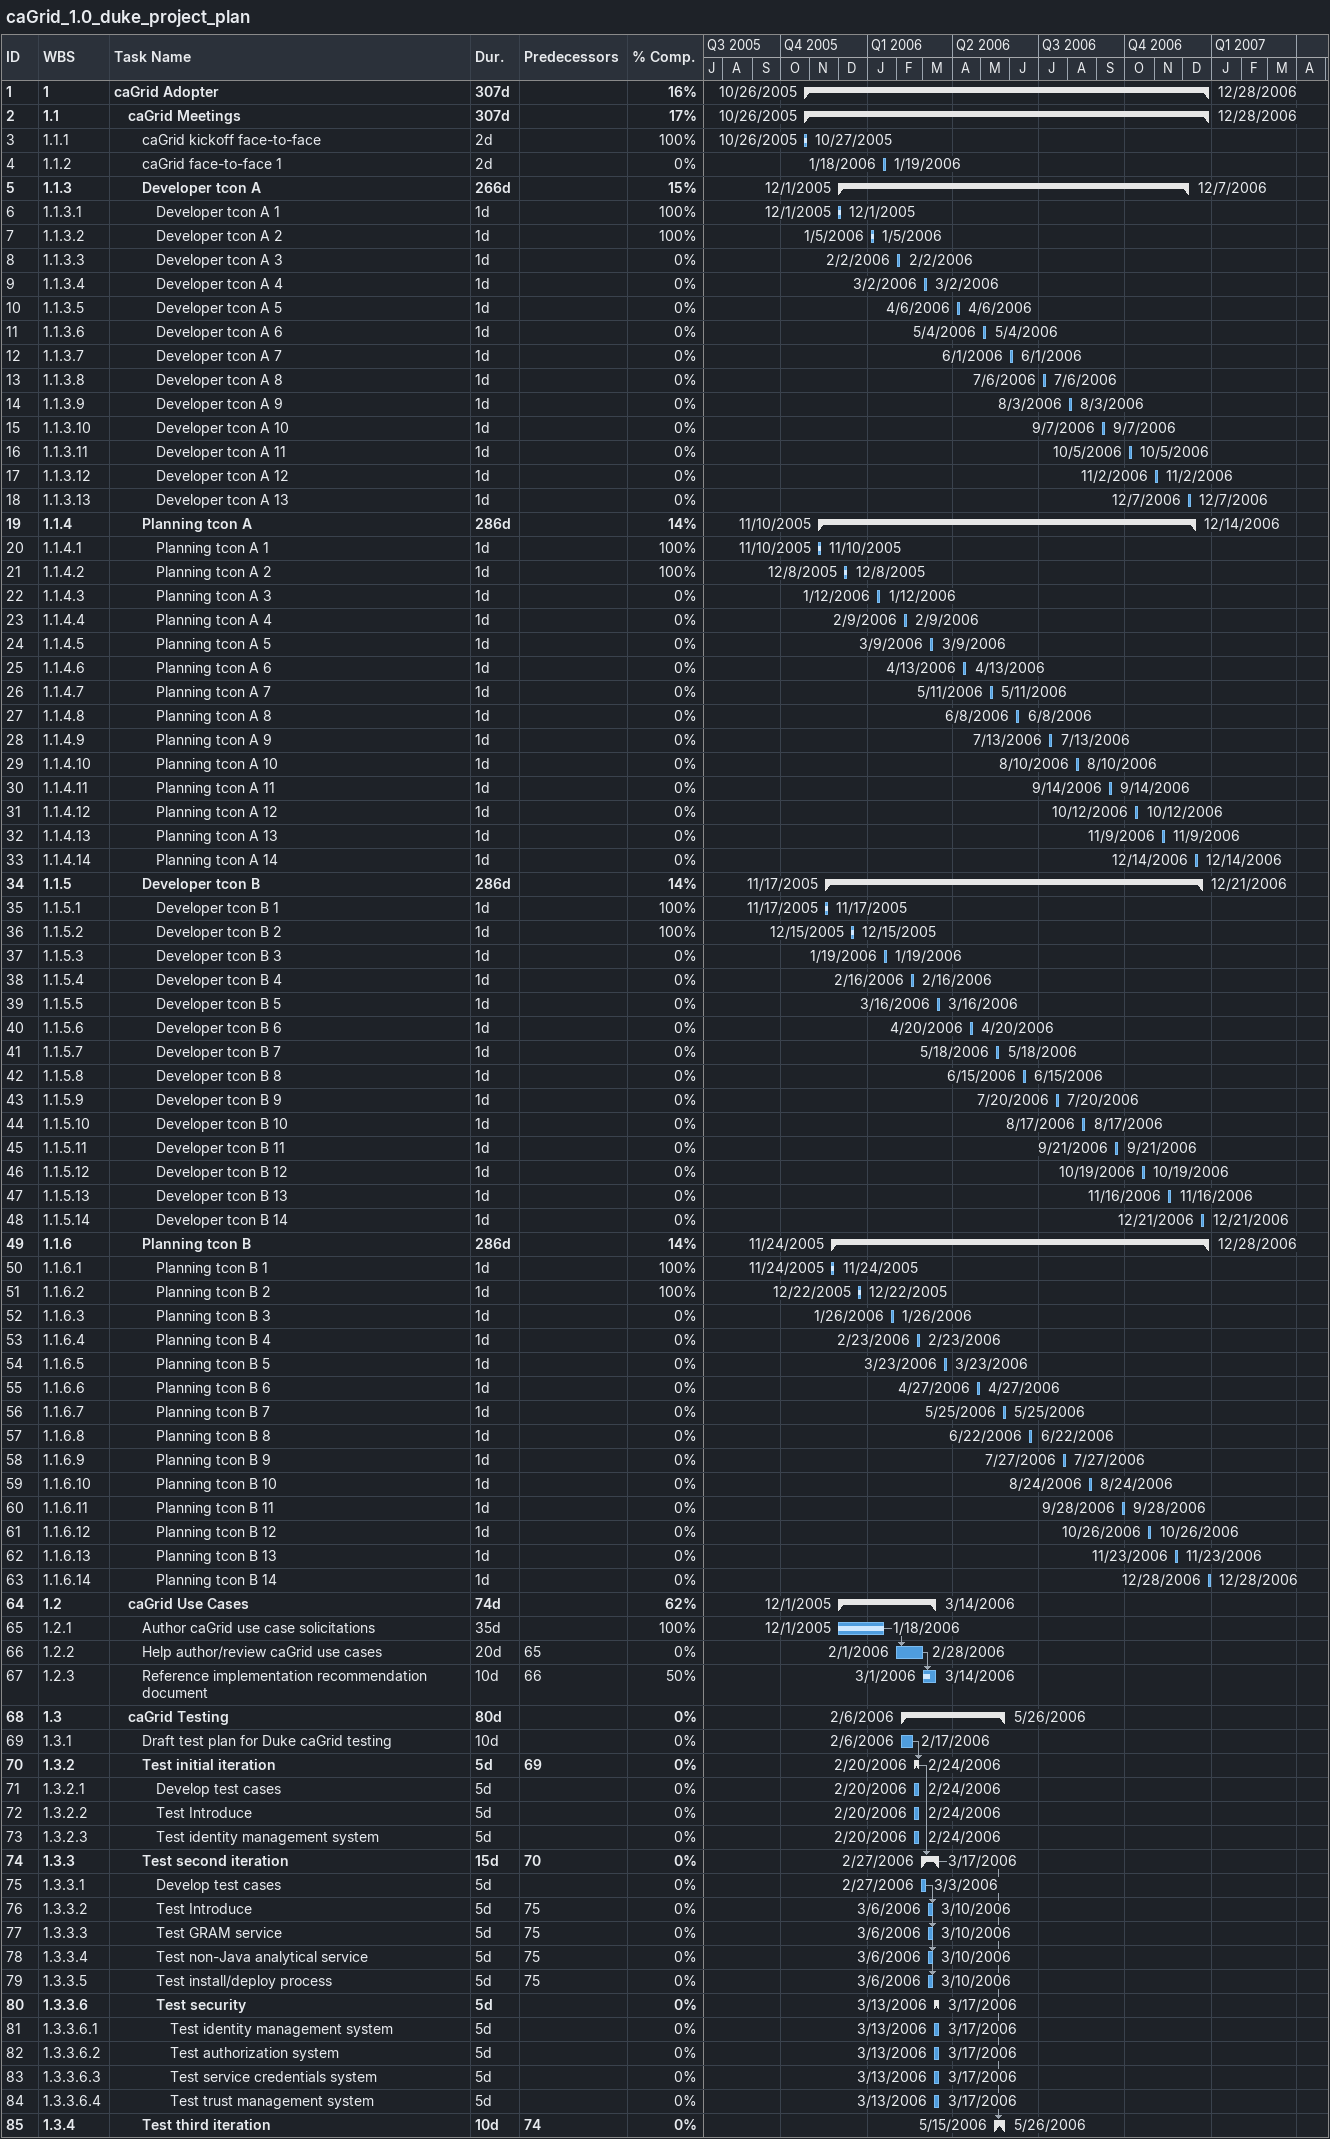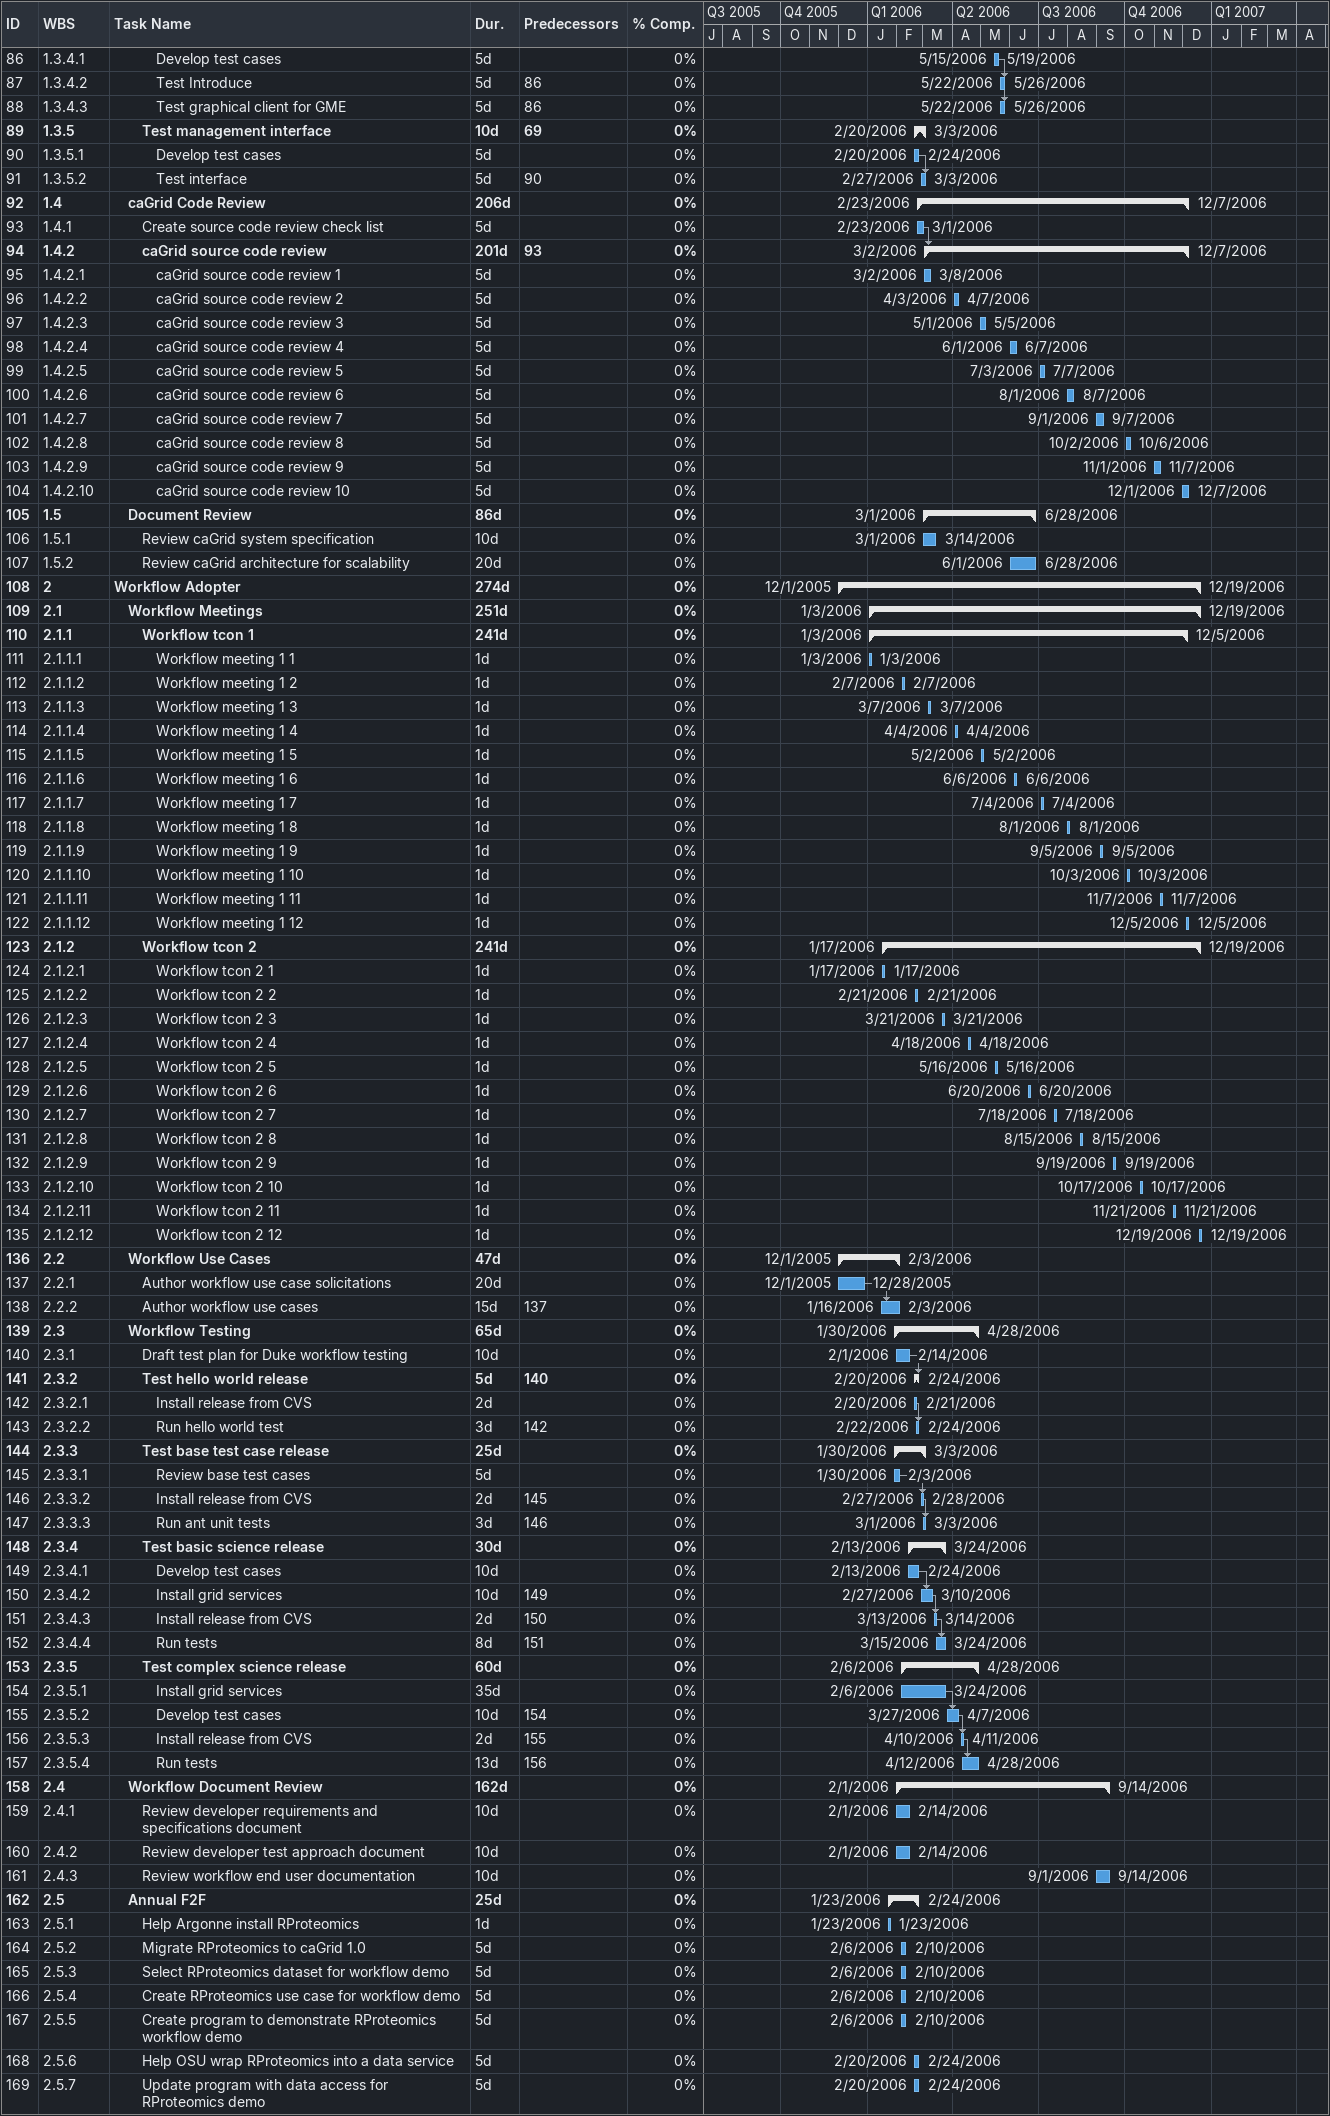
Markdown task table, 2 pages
caGrid_1.0_duke_project_plan

| ID | WBS | Task | Duration | Start | Finish | Predecessors | % complete |
|---|---|---|---|---|---|---|---|
| 1 | 1 | **caGrid Adopter** | 307d | 2005-10-26 | 2006-12-28 |  | 16 |
| 2 | 1.1 | **caGrid Meetings** | 307d | 2005-10-26 | 2006-12-28 |  | 17 |
| 3 | 1.1.1 | caGrid kickoff face-to-face | 2d | 2005-10-26 | 2005-10-27 |  | 100 |
| 4 | 1.1.2 | caGrid face-to-face 1 | 2d | 2006-01-18 | 2006-01-19 |  | 0 |
| 5 | 1.1.3 | **Developer tcon A** | 266d | 2005-12-01 | 2006-12-07 |  | 15 |
| 6 | 1.1.3.1 | Developer tcon A 1 | 1d | 2005-12-01 | 2005-12-01 |  | 100 |
| 7 | 1.1.3.2 | Developer tcon A 2 | 1d | 2006-01-05 | 2006-01-05 |  | 100 |
| 8 | 1.1.3.3 | Developer tcon A 3 | 1d | 2006-02-02 | 2006-02-02 |  | 0 |
| 9 | 1.1.3.4 | Developer tcon A 4 | 1d | 2006-03-02 | 2006-03-02 |  | 0 |
| 10 | 1.1.3.5 | Developer tcon A 5 | 1d | 2006-04-06 | 2006-04-06 |  | 0 |
| 11 | 1.1.3.6 | Developer tcon A 6 | 1d | 2006-05-04 | 2006-05-04 |  | 0 |
| 12 | 1.1.3.7 | Developer tcon A 7 | 1d | 2006-06-01 | 2006-06-01 |  | 0 |
| 13 | 1.1.3.8 | Developer tcon A 8 | 1d | 2006-07-06 | 2006-07-06 |  | 0 |
| 14 | 1.1.3.9 | Developer tcon A 9 | 1d | 2006-08-03 | 2006-08-03 |  | 0 |
| 15 | 1.1.3.10 | Developer tcon A 10 | 1d | 2006-09-07 | 2006-09-07 |  | 0 |
| 16 | 1.1.3.11 | Developer tcon A 11 | 1d | 2006-10-05 | 2006-10-05 |  | 0 |
| 17 | 1.1.3.12 | Developer tcon A 12 | 1d | 2006-11-02 | 2006-11-02 |  | 0 |
| 18 | 1.1.3.13 | Developer tcon A 13 | 1d | 2006-12-07 | 2006-12-07 |  | 0 |
| 19 | 1.1.4 | **Planning tcon A** | 286d | 2005-11-10 | 2006-12-14 |  | 14 |
| 20 | 1.1.4.1 | Planning tcon A 1 | 1d | 2005-11-10 | 2005-11-10 |  | 100 |
| 21 | 1.1.4.2 | Planning tcon A 2 | 1d | 2005-12-08 | 2005-12-08 |  | 100 |
| 22 | 1.1.4.3 | Planning tcon A 3 | 1d | 2006-01-12 | 2006-01-12 |  | 0 |
| 23 | 1.1.4.4 | Planning tcon A 4 | 1d | 2006-02-09 | 2006-02-09 |  | 0 |
| 24 | 1.1.4.5 | Planning tcon A 5 | 1d | 2006-03-09 | 2006-03-09 |  | 0 |
| 25 | 1.1.4.6 | Planning tcon A 6 | 1d | 2006-04-13 | 2006-04-13 |  | 0 |
| 26 | 1.1.4.7 | Planning tcon A 7 | 1d | 2006-05-11 | 2006-05-11 |  | 0 |
| 27 | 1.1.4.8 | Planning tcon A 8 | 1d | 2006-06-08 | 2006-06-08 |  | 0 |
| 28 | 1.1.4.9 | Planning tcon A 9 | 1d | 2006-07-13 | 2006-07-13 |  | 0 |
| 29 | 1.1.4.10 | Planning tcon A 10 | 1d | 2006-08-10 | 2006-08-10 |  | 0 |
| 30 | 1.1.4.11 | Planning tcon A 11 | 1d | 2006-09-14 | 2006-09-14 |  | 0 |
| 31 | 1.1.4.12 | Planning tcon A 12 | 1d | 2006-10-12 | 2006-10-12 |  | 0 |
| 32 | 1.1.4.13 | Planning tcon A 13 | 1d | 2006-11-09 | 2006-11-09 |  | 0 |
| 33 | 1.1.4.14 | Planning tcon A 14 | 1d | 2006-12-14 | 2006-12-14 |  | 0 |
| 34 | 1.1.5 | **Developer tcon B** | 286d | 2005-11-17 | 2006-12-21 |  | 14 |
| 35 | 1.1.5.1 | Developer tcon B 1 | 1d | 2005-11-17 | 2005-11-17 |  | 100 |
| 36 | 1.1.5.2 | Developer tcon B 2 | 1d | 2005-12-15 | 2005-12-15 |  | 100 |
| 37 | 1.1.5.3 | Developer tcon B 3 | 1d | 2006-01-19 | 2006-01-19 |  | 0 |
| 38 | 1.1.5.4 | Developer tcon B 4 | 1d | 2006-02-16 | 2006-02-16 |  | 0 |
| 39 | 1.1.5.5 | Developer tcon B 5 | 1d | 2006-03-16 | 2006-03-16 |  | 0 |
| 40 | 1.1.5.6 | Developer tcon B 6 | 1d | 2006-04-20 | 2006-04-20 |  | 0 |
| 41 | 1.1.5.7 | Developer tcon B 7 | 1d | 2006-05-18 | 2006-05-18 |  | 0 |
| 42 | 1.1.5.8 | Developer tcon B 8 | 1d | 2006-06-15 | 2006-06-15 |  | 0 |
| 43 | 1.1.5.9 | Developer tcon B 9 | 1d | 2006-07-20 | 2006-07-20 |  | 0 |
| 44 | 1.1.5.10 | Developer tcon B 10 | 1d | 2006-08-17 | 2006-08-17 |  | 0 |
| 45 | 1.1.5.11 | Developer tcon B 11 | 1d | 2006-09-21 | 2006-09-21 |  | 0 |
| 46 | 1.1.5.12 | Developer tcon B 12 | 1d | 2006-10-19 | 2006-10-19 |  | 0 |
| 47 | 1.1.5.13 | Developer tcon B 13 | 1d | 2006-11-16 | 2006-11-16 |  | 0 |
| 48 | 1.1.5.14 | Developer tcon B 14 | 1d | 2006-12-21 | 2006-12-21 |  | 0 |
| 49 | 1.1.6 | **Planning tcon B** | 286d | 2005-11-24 | 2006-12-28 |  | 14 |
| 50 | 1.1.6.1 | Planning tcon B 1 | 1d | 2005-11-24 | 2005-11-24 |  | 100 |
| 51 | 1.1.6.2 | Planning tcon B 2 | 1d | 2005-12-22 | 2005-12-22 |  | 100 |
| 52 | 1.1.6.3 | Planning tcon B 3 | 1d | 2006-01-26 | 2006-01-26 |  | 0 |
| 53 | 1.1.6.4 | Planning tcon B 4 | 1d | 2006-02-23 | 2006-02-23 |  | 0 |
| 54 | 1.1.6.5 | Planning tcon B 5 | 1d | 2006-03-23 | 2006-03-23 |  | 0 |
| 55 | 1.1.6.6 | Planning tcon B 6 | 1d | 2006-04-27 | 2006-04-27 |  | 0 |
| 56 | 1.1.6.7 | Planning tcon B 7 | 1d | 2006-05-25 | 2006-05-25 |  | 0 |
| 57 | 1.1.6.8 | Planning tcon B 8 | 1d | 2006-06-22 | 2006-06-22 |  | 0 |
| 58 | 1.1.6.9 | Planning tcon B 9 | 1d | 2006-07-27 | 2006-07-27 |  | 0 |
| 59 | 1.1.6.10 | Planning tcon B 10 | 1d | 2006-08-24 | 2006-08-24 |  | 0 |
| 60 | 1.1.6.11 | Planning tcon B 11 | 1d | 2006-09-28 | 2006-09-28 |  | 0 |
| 61 | 1.1.6.12 | Planning tcon B 12 | 1d | 2006-10-26 | 2006-10-26 |  | 0 |
| 62 | 1.1.6.13 | Planning tcon B 13 | 1d | 2006-11-23 | 2006-11-23 |  | 0 |
| 63 | 1.1.6.14 | Planning tcon B 14 | 1d | 2006-12-28 | 2006-12-28 |  | 0 |
| 64 | 1.2 | **caGrid Use Cases** | 74d | 2005-12-01 | 2006-03-14 |  | 62 |
| 65 | 1.2.1 | Author caGrid use case solicitations | 35d | 2005-12-01 | 2006-01-18 |  | 100 |
| 66 | 1.2.2 | Help author/review caGrid use cases | 20d | 2006-02-01 | 2006-02-28 | 65 | 0 |
| 67 | 1.2.3 | Reference implementation recommendation document | 10d | 2006-03-01 | 2006-03-14 | 66 | 50 |
| 68 | 1.3 | **caGrid Testing** | 80d | 2006-02-06 | 2006-05-26 |  | 0 |
| 69 | 1.3.1 | Draft test plan for Duke caGrid testing | 10d | 2006-02-06 | 2006-02-17 |  | 0 |
| 70 | 1.3.2 | **Test initial iteration** | 5d | 2006-02-20 | 2006-02-24 | 69 | 0 |
| 71 | 1.3.2.1 | Develop test cases | 5d | 2006-02-20 | 2006-02-24 |  | 0 |
| 72 | 1.3.2.2 | Test Introduce | 5d | 2006-02-20 | 2006-02-24 |  | 0 |
| 73 | 1.3.2.3 | Test identity management system | 5d | 2006-02-20 | 2006-02-24 |  | 0 |
| 74 | 1.3.3 | **Test second iteration** | 15d | 2006-02-27 | 2006-03-17 | 70 | 0 |
| 75 | 1.3.3.1 | Develop test cases | 5d | 2006-02-27 | 2006-03-03 |  | 0 |
| 76 | 1.3.3.2 | Test Introduce | 5d | 2006-03-06 | 2006-03-10 | 75 | 0 |
| 77 | 1.3.3.3 | Test GRAM service | 5d | 2006-03-06 | 2006-03-10 | 75 | 0 |
| 78 | 1.3.3.4 | Test non-Java analytical service | 5d | 2006-03-06 | 2006-03-10 | 75 | 0 |
| 79 | 1.3.3.5 | Test install/deploy process | 5d | 2006-03-06 | 2006-03-10 | 75 | 0 |
| 80 | 1.3.3.6 | **Test security** | 5d | 2006-03-13 | 2006-03-17 |  | 0 |
| 81 | 1.3.3.6.1 | Test identity management system | 5d | 2006-03-13 | 2006-03-17 |  | 0 |
| 82 | 1.3.3.6.2 | Test authorization system | 5d | 2006-03-13 | 2006-03-17 |  | 0 |
| 83 | 1.3.3.6.3 | Test service credentials system | 5d | 2006-03-13 | 2006-03-17 |  | 0 |
| 84 | 1.3.3.6.4 | Test trust management system | 5d | 2006-03-13 | 2006-03-17 |  | 0 |
| 85 | 1.3.4 | **Test third iteration** | 10d | 2006-05-15 | 2006-05-26 | 74 | 0 |
| 86 | 1.3.4.1 | Develop test cases | 5d | 2006-05-15 | 2006-05-19 |  | 0 |
| 87 | 1.3.4.2 | Test Introduce | 5d | 2006-05-22 | 2006-05-26 | 86 | 0 |
| 88 | 1.3.4.3 | Test graphical client for GME | 5d | 2006-05-22 | 2006-05-26 | 86 | 0 |
| 89 | 1.3.5 | **Test management interface** | 10d | 2006-02-20 | 2006-03-03 | 69 | 0 |
| 90 | 1.3.5.1 | Develop test cases | 5d | 2006-02-20 | 2006-02-24 |  | 0 |
| 91 | 1.3.5.2 | Test interface | 5d | 2006-02-27 | 2006-03-03 | 90 | 0 |
| 92 | 1.4 | **caGrid Code Review** | 206d | 2006-02-23 | 2006-12-07 |  | 0 |
| 93 | 1.4.1 | Create source code review check list | 5d | 2006-02-23 | 2006-03-01 |  | 0 |
| 94 | 1.4.2 | **caGrid source code review** | 201d | 2006-03-02 | 2006-12-07 | 93 | 0 |
| 95 | 1.4.2.1 | caGrid source code review 1 | 5d | 2006-03-02 | 2006-03-08 |  | 0 |
| 96 | 1.4.2.2 | caGrid source code review 2 | 5d | 2006-04-03 | 2006-04-07 |  | 0 |
| 97 | 1.4.2.3 | caGrid source code review 3 | 5d | 2006-05-01 | 2006-05-05 |  | 0 |
| 98 | 1.4.2.4 | caGrid source code review 4 | 5d | 2006-06-01 | 2006-06-07 |  | 0 |
| 99 | 1.4.2.5 | caGrid source code review 5 | 5d | 2006-07-03 | 2006-07-07 |  | 0 |
| 100 | 1.4.2.6 | caGrid source code review 6 | 5d | 2006-08-01 | 2006-08-07 |  | 0 |
| 101 | 1.4.2.7 | caGrid source code review 7 | 5d | 2006-09-01 | 2006-09-07 |  | 0 |
| 102 | 1.4.2.8 | caGrid source code review 8 | 5d | 2006-10-02 | 2006-10-06 |  | 0 |
| 103 | 1.4.2.9 | caGrid source code review 9 | 5d | 2006-11-01 | 2006-11-07 |  | 0 |
| 104 | 1.4.2.10 | caGrid source code review 10 | 5d | 2006-12-01 | 2006-12-07 |  | 0 |
| 105 | 1.5 | **Document Review** | 86d | 2006-03-01 | 2006-06-28 |  | 0 |
| 106 | 1.5.1 | Review caGrid system specification | 10d | 2006-03-01 | 2006-03-14 |  | 0 |
| 107 | 1.5.2 | Review caGrid architecture for scalability | 20d | 2006-06-01 | 2006-06-28 |  | 0 |
| 108 | 2 | **Workflow Adopter** | 274d | 2005-12-01 | 2006-12-19 |  | 0 |
| 109 | 2.1 | **Workflow Meetings** | 251d | 2006-01-03 | 2006-12-19 |  | 0 |
| 110 | 2.1.1 | **Workflow tcon 1** | 241d | 2006-01-03 | 2006-12-05 |  | 0 |
| 111 | 2.1.1.1 | Workflow meeting 1 1 | 1d | 2006-01-03 | 2006-01-03 |  | 0 |
| 112 | 2.1.1.2 | Workflow meeting 1 2 | 1d | 2006-02-07 | 2006-02-07 |  | 0 |
| 113 | 2.1.1.3 | Workflow meeting 1 3 | 1d | 2006-03-07 | 2006-03-07 |  | 0 |
| 114 | 2.1.1.4 | Workflow meeting 1 4 | 1d | 2006-04-04 | 2006-04-04 |  | 0 |
| 115 | 2.1.1.5 | Workflow meeting 1 5 | 1d | 2006-05-02 | 2006-05-02 |  | 0 |
| 116 | 2.1.1.6 | Workflow meeting 1 6 | 1d | 2006-06-06 | 2006-06-06 |  | 0 |
| 117 | 2.1.1.7 | Workflow meeting 1 7 | 1d | 2006-07-04 | 2006-07-04 |  | 0 |
| 118 | 2.1.1.8 | Workflow meeting 1 8 | 1d | 2006-08-01 | 2006-08-01 |  | 0 |
| 119 | 2.1.1.9 | Workflow meeting 1 9 | 1d | 2006-09-05 | 2006-09-05 |  | 0 |
| 120 | 2.1.1.10 | Workflow meeting 1 10 | 1d | 2006-10-03 | 2006-10-03 |  | 0 |
| 121 | 2.1.1.11 | Workflow meeting 1 11 | 1d | 2006-11-07 | 2006-11-07 |  | 0 |
| 122 | 2.1.1.12 | Workflow meeting 1 12 | 1d | 2006-12-05 | 2006-12-05 |  | 0 |
| 123 | 2.1.2 | **Workflow tcon 2** | 241d | 2006-01-17 | 2006-12-19 |  | 0 |
| 124 | 2.1.2.1 | Workflow tcon 2 1 | 1d | 2006-01-17 | 2006-01-17 |  | 0 |
| 125 | 2.1.2.2 | Workflow tcon 2 2 | 1d | 2006-02-21 | 2006-02-21 |  | 0 |
| 126 | 2.1.2.3 | Workflow tcon 2 3 | 1d | 2006-03-21 | 2006-03-21 |  | 0 |
| 127 | 2.1.2.4 | Workflow tcon 2 4 | 1d | 2006-04-18 | 2006-04-18 |  | 0 |
| 128 | 2.1.2.5 | Workflow tcon 2 5 | 1d | 2006-05-16 | 2006-05-16 |  | 0 |
| 129 | 2.1.2.6 | Workflow tcon 2 6 | 1d | 2006-06-20 | 2006-06-20 |  | 0 |
| 130 | 2.1.2.7 | Workflow tcon 2 7 | 1d | 2006-07-18 | 2006-07-18 |  | 0 |
| 131 | 2.1.2.8 | Workflow tcon 2 8 | 1d | 2006-08-15 | 2006-08-15 |  | 0 |
| 132 | 2.1.2.9 | Workflow tcon 2 9 | 1d | 2006-09-19 | 2006-09-19 |  | 0 |
| 133 | 2.1.2.10 | Workflow tcon 2 10 | 1d | 2006-10-17 | 2006-10-17 |  | 0 |
| 134 | 2.1.2.11 | Workflow tcon 2 11 | 1d | 2006-11-21 | 2006-11-21 |  | 0 |
| 135 | 2.1.2.12 | Workflow tcon 2 12 | 1d | 2006-12-19 | 2006-12-19 |  | 0 |
| 136 | 2.2 | **Workflow Use Cases** | 47d | 2005-12-01 | 2006-02-03 |  | 0 |
| 137 | 2.2.1 | Author workflow use case solicitations | 20d | 2005-12-01 | 2005-12-28 |  | 0 |
| 138 | 2.2.2 | Author workflow use cases | 15d | 2006-01-16 | 2006-02-03 | 137 | 0 |
| 139 | 2.3 | **Workflow Testing** | 65d | 2006-01-30 | 2006-04-28 |  | 0 |
| 140 | 2.3.1 | Draft test plan for Duke workflow testing | 10d | 2006-02-01 | 2006-02-14 |  | 0 |
| 141 | 2.3.2 | **Test hello world release** | 5d | 2006-02-20 | 2006-02-24 | 140 | 0 |
| 142 | 2.3.2.1 | Install release from CVS | 2d | 2006-02-20 | 2006-02-21 |  | 0 |
| 143 | 2.3.2.2 | Run hello world test | 3d | 2006-02-22 | 2006-02-24 | 142 | 0 |
| 144 | 2.3.3 | **Test base test case release** | 25d | 2006-01-30 | 2006-03-03 |  | 0 |
| 145 | 2.3.3.1 | Review base test cases | 5d | 2006-01-30 | 2006-02-03 |  | 0 |
| 146 | 2.3.3.2 | Install release from CVS | 2d | 2006-02-27 | 2006-02-28 | 145 | 0 |
| 147 | 2.3.3.3 | Run ant unit tests | 3d | 2006-03-01 | 2006-03-03 | 146 | 0 |
| 148 | 2.3.4 | **Test basic science release** | 30d | 2006-02-13 | 2006-03-24 |  | 0 |
| 149 | 2.3.4.1 | Develop test cases | 10d | 2006-02-13 | 2006-02-24 |  | 0 |
| 150 | 2.3.4.2 | Install grid services | 10d | 2006-02-27 | 2006-03-10 | 149 | 0 |
| 151 | 2.3.4.3 | Install release from CVS | 2d | 2006-03-13 | 2006-03-14 | 150 | 0 |
| 152 | 2.3.4.4 | Run tests | 8d | 2006-03-15 | 2006-03-24 | 151 | 0 |
| 153 | 2.3.5 | **Test complex science release** | 60d | 2006-02-06 | 2006-04-28 |  | 0 |
| 154 | 2.3.5.1 | Install grid services | 35d | 2006-02-06 | 2006-03-24 |  | 0 |
| 155 | 2.3.5.2 | Develop test cases | 10d | 2006-03-27 | 2006-04-07 | 154 | 0 |
| 156 | 2.3.5.3 | Install release from CVS | 2d | 2006-04-10 | 2006-04-11 | 155 | 0 |
| 157 | 2.3.5.4 | Run tests | 13d | 2006-04-12 | 2006-04-28 | 156 | 0 |
| 158 | 2.4 | **Workflow Document Review** | 162d | 2006-02-01 | 2006-09-14 |  | 0 |
| 159 | 2.4.1 | Review developer requirements and specifications document | 10d | 2006-02-01 | 2006-02-14 |  | 0 |
| 160 | 2.4.2 | Review developer test approach document | 10d | 2006-02-01 | 2006-02-14 |  | 0 |
| 161 | 2.4.3 | Review workflow end user documentation | 10d | 2006-09-01 | 2006-09-14 |  | 0 |
| 162 | 2.5 | **Annual F2F** | 25d | 2006-01-23 | 2006-02-24 |  | 0 |
| 163 | 2.5.1 | Help Argonne install RProteomics | 1d | 2006-01-23 | 2006-01-23 |  | 0 |
| 164 | 2.5.2 | Migrate RProteomics to caGrid 1.0 | 5d | 2006-02-06 | 2006-02-10 |  | 0 |
| 165 | 2.5.3 | Select RProteomics dataset for workflow demo | 5d | 2006-02-06 | 2006-02-10 |  | 0 |
| 166 | 2.5.4 | Create RProteomics use case for workflow demo | 5d | 2006-02-06 | 2006-02-10 |  | 0 |
| 167 | 2.5.5 | Create program to demonstrate RProteomics workflow demo | 5d | 2006-02-06 | 2006-02-10 |  | 0 |
| 168 | 2.5.6 | Help OSU wrap RProteomics into a data service | 5d | 2006-02-20 | 2006-02-24 |  | 0 |
| 169 | 2.5.7 | Update program with data access for RProteomics demo | 5d | 2006-02-20 | 2006-02-24 |  | 0 |
